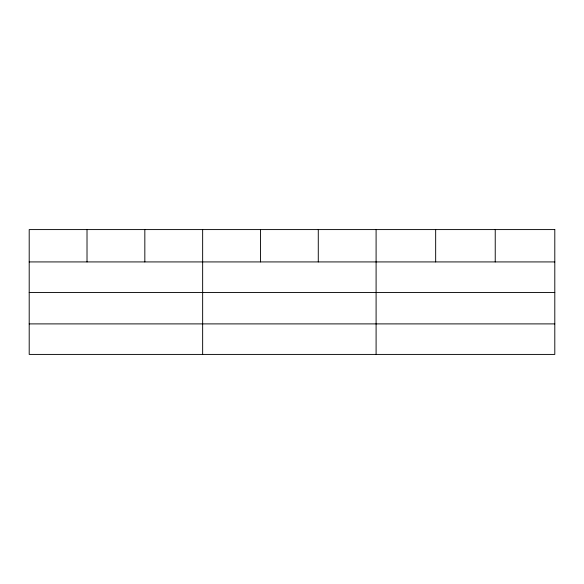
<?xml version="1.0" encoding="UTF-8"?>
<svg xmlns="http://www.w3.org/2000/svg" width="584" height="584" viewBox="0 0 584 584"><rect width="100%" height="100%" fill="white"/><g stroke="black" fill="none" stroke-linecap="round" stroke-linejoin="round"><path stroke-width="0.88" d="M29.2 261.924L554.8 261.924M29.2 292.445L554.8 292.445M29.2 323.894L554.8 323.894M495.232 229.585L495.232 261.924M435.664 229.585L435.664 261.924M376.096 229.585L376.096 354.415M318.28 229.585L318.28 261.924M260.464 229.585L260.464 261.924M202.648 229.585L202.648 354.415M144.832 229.585L144.832 261.924M87.016 229.585L87.016 261.924M554.8 229.585L29.2 229.585L29.2 354.415L554.8 354.415L554.8 229.585"/></g></svg>
